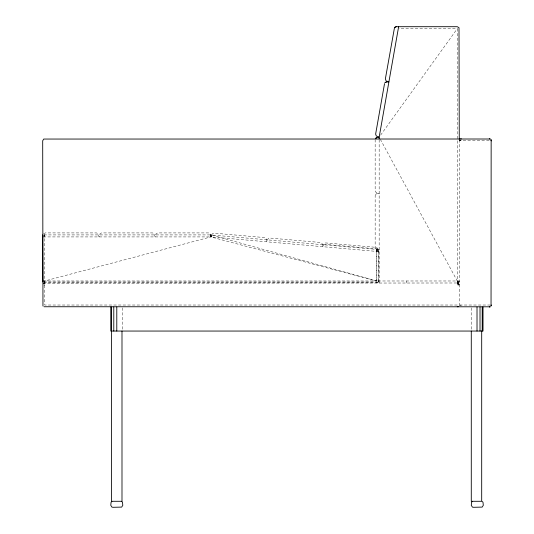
<?xml version="1.0" encoding="UTF-8"?>
<svg xmlns="http://www.w3.org/2000/svg" width="534" height="534" viewBox="0 0 534 534"><rect width="100%" height="100%" fill="white"/><g stroke="black" fill="none" stroke-linecap="round" stroke-linejoin="round"><path stroke-width="0.4" stroke-dasharray="2.67 2" d="M457.264 305.021L44.689 305.021L44.696 234.92L43.688 235.187M376.53 251.421L376.53 280.984L210.83 236.922L210.823 234.92L378.82 249.585L378.82 280.984L377.825 282.72L376.537 282.72M459 280.984L458.773 281.985L457.271 282.987L458.993 283.988L459.267 284.989L457.264 284.989L457.271 28.703L399.112 28.703M211.29 234.927L211.117 236.922C211.751 234.346 210.423 234.333 210.83 236.922L44.696 280.984M458.272 280.984L457.771 282.72L457.271 281.985L459 281.985L459.273 280.984L379.16 280.984L379.16 137.979M459.267 140.789L459.414 140.021M378.192 280.984L378.82 280.984L378.546 281.985L376.537 282.987M322.756 246.688L323.978 243.651L325.593 242.923L376.156 247.342L377.725 248.357L378.406 251.561L210.83 236.922L211.11 234.92L211.117 236.922M42.967 283.988L43.701 283.254L44.702 283.254L44.042 283.988L44.702 283.988M375.155 139.541L375.155 190.845L376.13 192.567L379.16 193.228L375.969 194.009L375.155 195.618L375.155 246.922L376.13 248.644L379.16 249.311M377.631 249.745L376.71 249.425L377.064 249.745L376.624 250.426L376.71 249.425L377.631 249.745L378.539 251.421L378.539 280.984L377.538 282.72M460.562 140.082L459.867 140.235L459.767 140.789L490.305 140.789M380.615 135.135L457.271 28.703M43.648 233.792L45.303 232.917L96.541 232.924L98.082 233.792L99.044 236.922L99.998 233.792L101.547 232.924L152.617 232.924L154.166 233.792L155.12 236.922L156.075 233.792L157.623 232.924L208.587 232.917L210.242 233.792L211.023 236.922L42.693 236.922M460.268 140.789L461.269 139.788M44.322 283.254L43.688 283.254L457.725 282.987L459 281.985M375.489 194.516L376.81 193.648M458.038 282.72L457.538 282.72M458.139 282.72L457.271 282.987L458.272 282.72M43.701 283.254L44.722 282.987L43.701 282.72M44.689 235.187L43.995 235.187L44.702 234.92M44.689 236.922L43.935 236.922M377.738 282.72L43.988 282.72M43.928 234.92L211.197 234.92L376.817 280.984M377.918 249.745L376.997 249.425L376.911 250.419L377.351 249.745L376.997 249.425L377.918 249.745L378.826 251.421M43.281 280.984L378.826 280.984M44.028 281.985L376.817 281.985M43.474 281.985L44.696 281.985L44.702 282.72M457.264 283.254L458.265 283.254M457.264 283.988L458.993 283.988M490.305 305.021L459.767 305.021L459.867 305.568L460.562 305.728M44.042 235.921L44.689 235.921M323.644 244.238L377.952 248.991M376.824 251.421L378.406 251.561M460.268 305.021L461.269 306.022M458.185 283.254L459.113 284.989M376.971 249.692L377.605 250.473L377.351 249.745L376.684 249.692L377.318 250.473L377.064 249.745M457.972 283.254L458.679 284.989M380.348 139.341L457.271 280.984M457.645 283.254L458.025 284.996M459.414 305.782L459.273 140.275M210.523 234.399L211.023 236.922L212.252 233.885L213.867 233.151L264.637 237.577L266.206 238.591C267.214 246.568 266.486 237.463 269.837 238.044L320.607 242.483L322.075 243.484L322.543 246.675M471.282 307.851L471.282 329.398M457.725 280.984L457.725 282.72M406.367 280.984L406.367 282.987M379.614 280.984L379.614 282.987M376.817 249.411L376.817 282.987M122.793 307.851L122.793 329.398M44.702 284.989L43.935 284.996L44.702 284.989"/><path stroke-width="0.8" d="M42.833 236.922L42.693 234.92L42.847 280.984M384.54 83.584L375.629 134.107L376.296 135.97L379.16 137.151L379.16 138.8M398.638 26.7L379.16 137.151L376.81 137.565L375.489 138.44L376.81 137.565M491.313 305.021L491.046 306.022L491.153 140.021M394.472 27.781L385.368 78.878L386.035 80.741M111.906 501.486L111.085 502.234L110.778 505.298L111.906 507.1L112.994 507.3L121.665 507.1L122.793 505.298L122.486 502.234L121.665 501.486M472.41 501.486L471.589 502.234L471.282 505.298L472.41 507.1L473.498 507.3L482.169 507.1L483.297 505.298L482.99 502.234L482.169 501.486M489.311 307.023L490.279 306.796L43.982 306.75M458.265 306.75L457.264 306.75M396.248 26.7L394.793 27.327L396.248 26.7L457.271 26.7L459 27.701L459.273 139.441M386.509 81.929L385.054 82.556L386.509 81.929L388.899 81.929L386.656 81.108M460.502 138.94L461.269 138.787M489.311 138.787L490.279 139.007L43.695 139.054L42.693 140.789L42.96 306.022M43.281 280.984L42.693 280.984L42.96 281.985M483.023 307.023L483.023 331.053L110.778 331.053L110.778 307.023M482.222 307.023L482.222 331.053M481.688 331.053L481.688 501.292L471.282 501.292L471.282 331.053M480.019 307.023L480.019 331.053M477.016 307.023L477.016 331.053M121.992 331.053L121.992 501.292L111.586 501.292L111.586 307.023M116.786 307.023L116.786 331.053M113.782 307.023L113.782 331.053M491.307 140.789L491.006 139.741L491.313 140.789"/></g></svg>
